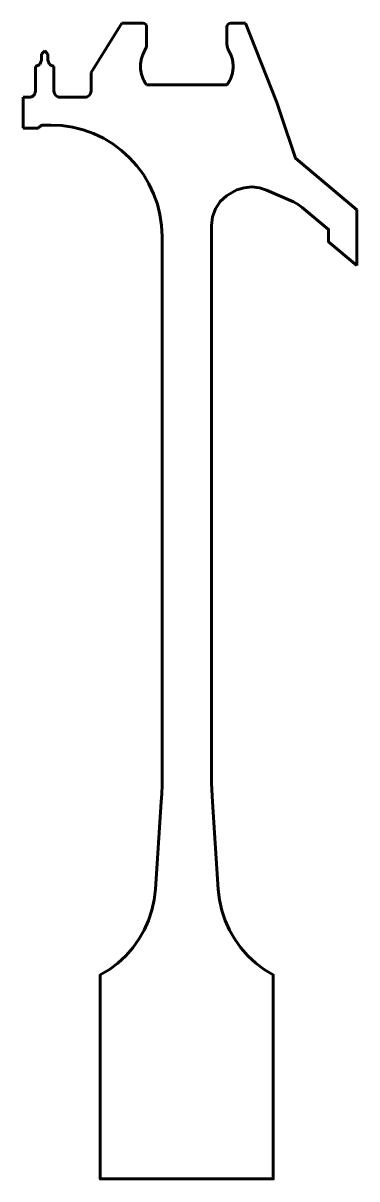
# Model space of a CAD drawing. Header units: millimetres. Extents: x -27 to 27, y 126 to 313.
import ezdxf

# ---------------------------------------------------------------- set-up
doc = ezdxf.new("R2010")
doc.units = ezdxf.units.MM
doc.linetypes.add('K5LT_BASIC', pattern=[0])

msp = doc.modelspace()

# ---------------------------------------------------------------- linework, layer by layer
at = {"color": 150, "linetype": 'K5LT_BASIC', "lineweight": 60, "true_color": 0x0080ff}
for p, q in [((-11.19, 312.62), (-16.19, 304.62)), ((-7.79, 312.62), (-11.19, 312.62)), ((8.81, 312.62), (6.41, 312.62)), ((-7.19, 309.18), (-7.19, 312.02)), ((5.81, 312.02), (5.81, 309.18)), ((-23.69, 308.12), (-24.19, 307.62)), ((-24.19, 307.62), (-24.19, 306.62)), ((-23.19, 307.62), (-23.69, 308.12)), ((-23.19, 306.62), (-23.19, 307.62)), ((5.97, 308.48), (6.44, 307.5)), ((-24.48, 305.91), (-25.19, 305.62)), ((-25.19, 305.62), (-25.19, 301.62)), ((-24.19, 306.62), (-24.48, 305.91)), ((-22.89, 305.91), (-23.19, 306.62)), ((-22.19, 305.62), (-22.89, 305.91)), ((-22.19, 301.62), (-22.19, 305.62)), ((-16.19, 304.62), (-16.19, 301.62)), ((5.81, 302.62), (-7.19, 302.62)), ((-27.19, 300.62), (-27.19, 295.62)), ((-26.19, 300.62), (-27.19, 300.62)), ((-17.19, 300.62), (-21.19, 300.62)), ((-27.19, 295.62), (-24.69, 295.62)), ((26.84, 282.39), (26.84, 273.39))]:
    msp.add_line(p, q, dxfattribs=at)
for points in [[(8.81, 312.62), (13.88, 299.75), (14.53, 297.85)], [(26.84, 282.39), (16.88, 290.75), (14.53, 297.85)], [(-23.82, 296.12), (-22.69, 296.12), (-20.92, 296.03), (-19.18, 295.77), (-17.46, 295.35), (-15.8, 294.75), (-14.2, 294), (-12.69, 293.09), (-11.27, 292.03), (-9.96, 290.85), (-8.77, 289.54), (-7.72, 288.12), (-6.81, 286.61), (-6.06, 285.01), (-5.46, 283.35), (-5.03, 281.63), (-4.77, 279.89), (-4.69, 278.12), (-4.69, 190.62)], [(-4.69, 190.62), (-4.7, 189.29), (-4.75, 187.96), (-4.82, 186.63), (-5.76, 172.47), (-5.97, 170.76), (-6.34, 169.08), (-6.88, 167.45), (-7.58, 165.88), (-8.44, 164.39), (-9.44, 163), (-10.58, 161.71), (-11.84, 160.54), (-13.22, 159.51), (-14.69, 158.62), (-14.69, 125.62), (13.31, 125.62), (13.31, 158.62), (11.84, 159.51), (10.47, 160.54), (9.21, 161.71), (8.07, 162.99), (7.07, 164.39), (6.21, 165.88), (5.51, 167.44), (4.97, 169.07), (4.6, 170.75), (4.4, 172.46), (3.45, 186.61), (3.39, 187.62), (3.35, 188.62), (3.32, 189.63), (3.31, 190.63), (3.31, 279.9), (3.47, 281.28), (3.95, 282.58), (4.71, 283.75), (5.72, 284.7), (6.92, 285.4), (7.42, 285.62), (8.6, 285.99), (9.83, 286.11), (11.06, 285.98), (12.23, 285.61), (16.58, 283.69), (17.33, 283.3), (18.01, 282.8), (22.25, 279.25), (22.25, 277.25), (26.84, 273.39)]]:
    msp.add_lwpolyline(points, dxfattribs=at)
for centre, radius, start, end in [((-7.79, 312.02), 0.6, 0, 90), ((6.41, 312.02), 0.6, 90, 180), ((-8.79, 309.18), 1.6, 334.1911, 0), ((7.41, 309.18), 1.6, 180, 205.8089)]:
    msp.add_arc(centre, radius, start, end, dxfattribs=at)
for points, knots in [([(-7.35, 308.48), (-7.42, 308.31), (-7.58, 307.99), (-7.85, 307.48), (-8.04, 306.9), (-8.16, 306.26), (-8.2, 305.62), (-8.16, 304.98), (-8.04, 304.34), (-7.83, 303.73), (-7.55, 303.15), (-7.32, 302.79), (-7.19, 302.62)], [0, 0, 0, 0, 0.542437, 1.084874, 1.72793, 2.370988, 3.014045, 3.657102, 4.300159, 4.943216, 5.586274, 6.22933, 6.22933, 6.22933, 6.22933]), ([(6.44, 307.5), (6.52, 307.31), (6.66, 306.9), (6.78, 306.26), (6.83, 305.62), (6.78, 304.98), (6.66, 304.34), (6.46, 303.73), (6.18, 303.15), (5.94, 302.79), (5.81, 302.62)], [0, 0, 0, 0, 0.643056, 1.286114, 1.929171, 2.572228, 3.215285, 3.858342, 4.5014, 5.144457, 5.144457, 5.144457, 5.144457]), ([(-22.19, 301.62), (-22.16, 301.37), (-21.99, 300.82), (-21.44, 300.64), (-21.19, 300.62)], [0, 0, 0, 0, 0.765367, 1.530733, 1.530733, 1.530733, 1.530733]), ([(-23.82, 296.12), (-23.99, 296.12), (-24.35, 296.03), (-24.6, 295.77), (-24.69, 295.62)], [0, 0, 0, 0, 0.517638, 1.035277, 1.035277, 1.035277, 1.035277])]:
    msp.add_open_spline(points, degree=3, knots=knots, dxfattribs=at)
for points in [[(-25.19, 301.62), (-25.21, 301.37), (-25.39, 300.82), (-25.93, 300.64), (-26.19, 300.62)], [(-16.19, 301.62), (-16.21, 301.37), (-16.39, 300.82), (-16.93, 300.64), (-17.19, 300.62)]]:
    msp.add_open_spline(points, degree=3, dxfattribs=at)

doc.saveas('drawing.dxf')
